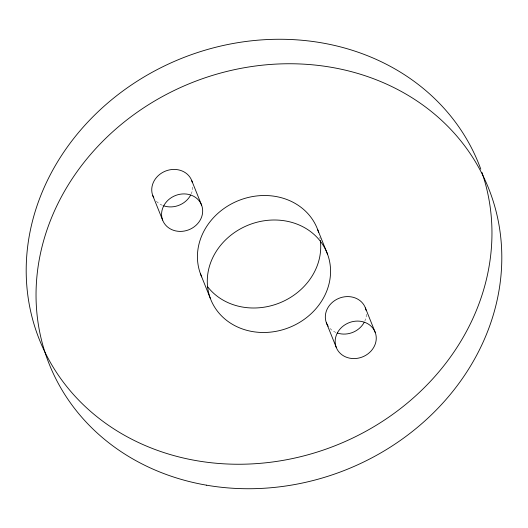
<?xml version="1.0" encoding="UTF-8"?>
<svg xmlns="http://www.w3.org/2000/svg" width="528" height="528" viewBox="0 0 528 528"><rect width="100%" height="100%" fill="white"/><g stroke="black" fill="none" stroke-linecap="round" stroke-linejoin="round"><path stroke-width="0.4" stroke-dasharray="2.64 1.98" d="M319.816 237.29A62.634 55.15 -21.9 0 1 320.1 238.887M366.412 314.279A20.876 18.381 -21.9 0 1 364.855 320.978M335.927 332.482A20.876 18.381 -21.9 0 1 329.182 327.571M192.819 187.103A20.876 18.381 -21.9 0 1 191.261 193.802M162.34 205.313A20.876 18.381 -21.9 0 1 155.588 200.402"/><path stroke-width="0.79" d="M365.396 307.943L375.236 332.435A20.876 18.381 -21.9 0 1 351.509 358.453A20.876 18.381 -21.9 0 1 340.402 328.607A20.876 18.381 -21.9 0 1 375.236 332.435M317.645 229.561L327.485 254.047A62.634 55.15 -21.9 0 1 256.304 332.105A62.634 55.15 -21.9 0 1 222.974 242.583A62.634 55.15 -21.9 0 1 327.485 254.047M326.35 322.74L336.197 347.226M191.803 180.774L201.65 205.26A20.876 18.381 -21.9 0 1 177.923 231.277A20.876 18.381 -21.9 0 1 166.808 201.439A20.876 18.381 -21.9 0 1 201.65 205.26M200.515 273.953L210.355 298.439M152.764 195.565L162.604 220.057M201.722 276.903A62.634 55.15 -21.9 0 1 239.831 200.072A62.634 55.15 -21.9 0 1 318.661 232.591M320.324 240.484A62.634 55.15 -21.9 0 1 280.012 302.775A62.634 55.15 -21.9 0 1 207.491 286.572M328.205 326.297A20.876 18.381 -21.9 0 1 338.606 298.452A20.876 18.381 -21.9 0 1 366.062 310.253M364.214 322.291A20.876 18.381 -21.9 0 1 337.293 333.003M153.767 197.756A20.876 18.381 -21.9 0 1 165.442 171.105A20.876 18.381 -21.9 0 1 192.291 182.299M190.621 195.122A20.876 18.381 -21.9 0 1 163.7 205.828M481.886 172.273A236.617 208.336 -21.9 0 1 207.544 462.317A236.617 208.336 -21.9 0 1 87.331 122.588A236.617 208.336 -21.9 0 1 480.797 169.184M206.455 485.173A236.617 208.336 -21.9 0 0 494.452 205.346A236.617 208.336 -21.9 0 0 105.857 138.211A236.617 208.336 -21.9 0 0 206.455 485.173"/></g></svg>
